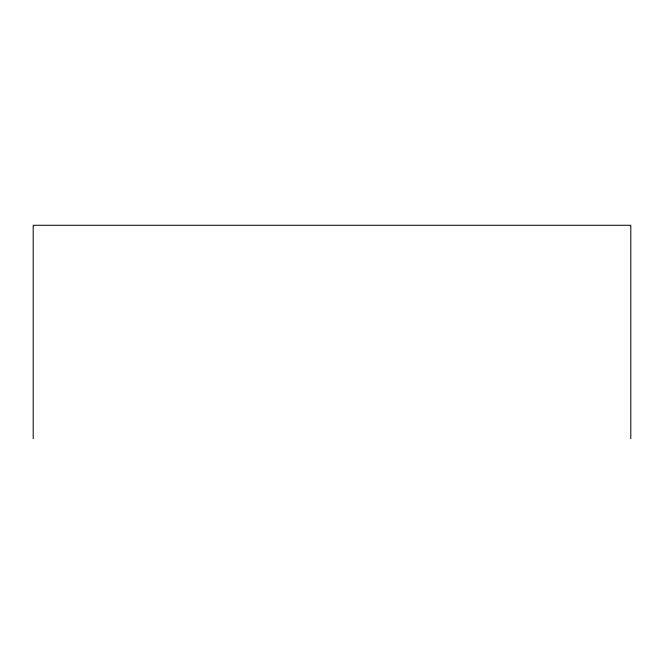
<?xml version="1.0" encoding="UTF-8"?>
<svg xmlns="http://www.w3.org/2000/svg" width="664" height="664" viewBox="0 0 664 664"><rect width="100%" height="100%" fill="white"/><g stroke="black" fill="none" stroke-linecap="round" stroke-linejoin="round"><path stroke-width="1" d="M630.8 438.713L630.8 225.287L33.2 225.287L33.2 438.713"/></g></svg>
